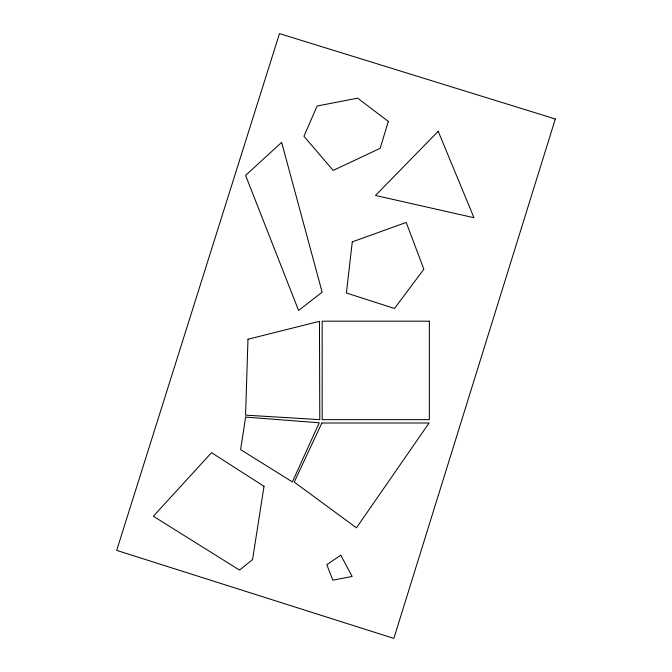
<?xml version="1.0" encoding="UTF-8"?>
<svg xmlns="http://www.w3.org/2000/svg" width="672" height="672" viewBox="0 0 672 672"><rect width="100%" height="100%" fill="white"/><g stroke="black" fill="none" stroke-linecap="round" stroke-linejoin="round"><path stroke-width="1.01" d="M247.968 339.242L245.566 415.136L319.788 419.647L319.46 321.325L247.968 339.242M352.279 241.878L346.408 292.992L394.481 308.49L423.856 269.212L406.199 222.432L352.279 241.878M245.624 417.077L240.61 449.602L292.37 481.933L319.234 422.789L245.624 417.077M264.012 486.318L252.554 559.6L239.534 570.1L153.35 516.239L211.52 452.676L264.012 486.318M388.324 121.422L380.184 148.302L333.178 170.436L303.954 136.265L317.1 106.025L357.63 98.171L388.324 121.422M555.324 118.986L393.851 638.4L116.676 550.393L279.485 33.6L555.324 118.986M321.88 422.999L294.218 482.076L356.454 527.839L429.064 422.999L321.88 422.999M438.203 131.284L375.497 195.468L473.962 217.72L438.203 131.284M281.644 142.38L245.582 175.384L298.586 310.456L322.148 292.202L281.644 142.38M340.78 555.215L326.794 564.665L332.858 580.188L352.136 576.458L340.78 555.215M429.358 321.182L322.174 321.182L322.174 419.647L429.358 419.647L429.358 321.182"/></g></svg>
